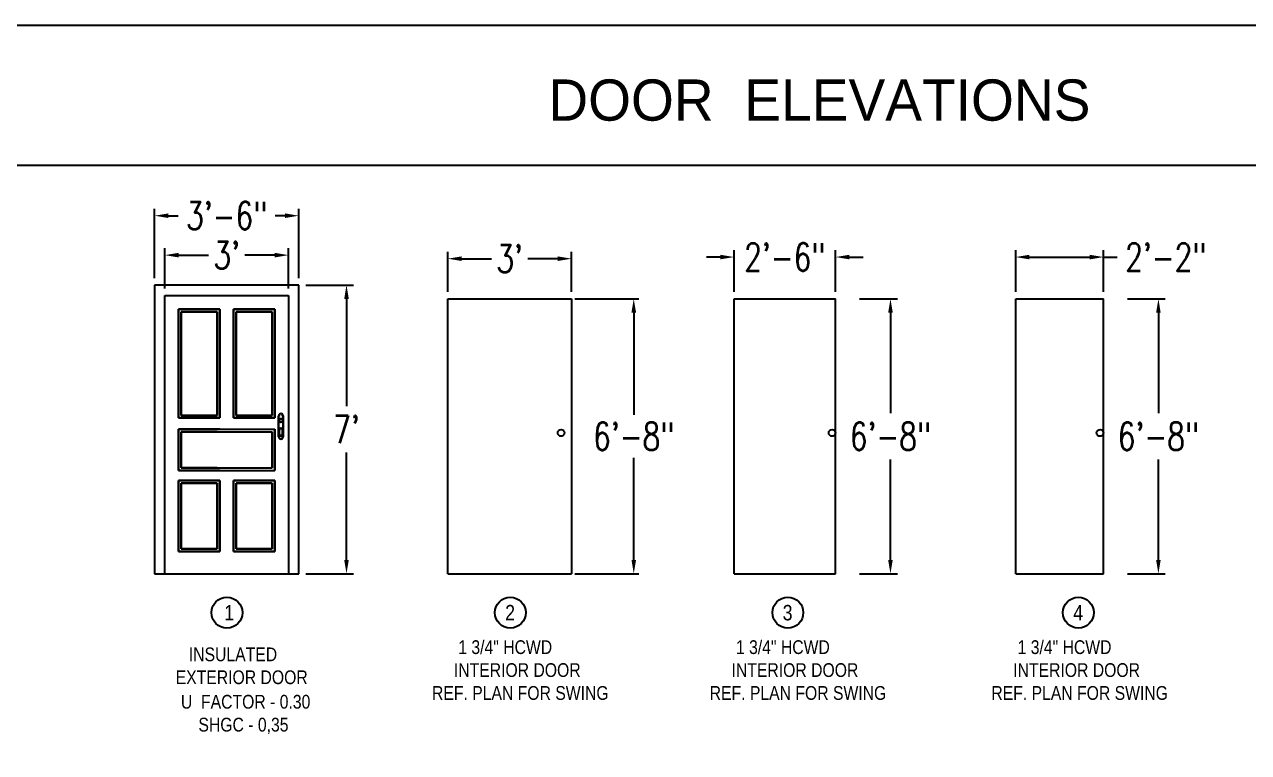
# Model space of a CAD drawing. Header units: inches. Extents: x -1842 to 12195, y -2228 to 2193.
# Drawn here: x 4602 to 4958.3, y 1283 to 1494.9 of the extents above; entities that cross this region are included whole.
import ezdxf

# ---------------------------------------------------------------- set-up
doc = ezdxf.new("R2010")
doc.units = ezdxf.units.IN
doc.header["$LTSCALE"] = 6
doc.header["$MEASUREMENT"] = 0
for name, color, linetype in [('DIMENSIONS', 3, 'Continuous'), ('Title Block', 7, 'Continuous'), ('windows', 4, 'Continuous')]:
    doc.layers.add(name, color=color, linetype=linetype)
doc.styles.add('ARCH', font='romans.shx', dxfattribs={"width": 0.75, "height": 8})
doc.styles.add('ARCHSTYLSHX', font='ARCHSTYL.SHX')
doc.styles.get("Standard").update_dxf_attribs({"font": 'ARIALN.TTF'})
doc.dimstyles.get("Standard").update_dxf_attribs({"dimtxt": 7, "dimasz": 4, "dimexe": 2, "dimexo": 2, "dimgap": 2, "dimtad": 0, "dimtih": 1, "dimtoh": 1, "dimdec": 0, "dimzin": 0, "dimdsep": 46, "dimlunit": 4, "dimtxsty": 'Standard', "dimcen": 0.09, "dimclrd": 3, "dimclre": 3, "dimclrt": 3, "dimadec": 0, "dimazin": 0, "dimtfac": 1, "dimtdec": 0, "dimtofl": 0, "dimtmove": 0, "dimatfit": 3, "dimfxl": 1, "dimtolj": 1, "dimtzin": 0, "dimarcsym": 0})
doc.dimstyles.new('STANDARD$0', dxfattribs={"dimtxt": 6, "dimasz": 3, "dimexe": 4, "dimexo": 24, "dimgap": 0.5, "dimtad": 1, "dimdec": 1, "dimzin": 3, "dimdsep": 46, "dimlunit": 4, "dimtxsty": 'ARCHSTYLSHX', "dimblk1": 'OBLIQUE', "dimblk2": 'OBLIQUE', "dimsah": 1, "dimcen": 0.0625, "dimdle": 4, "dimadec": 0, "dimazin": 0, "dimtfac": 1, "dimtdec": 1, "dimtofl": 0, "dimtmove": 0, "dimatfit": 3, "dimldrblk": 'OBLIQUE', "dimfxl": 1, "dimfrac": 2, "dimtolj": 1, "dimtzin": 0, "dimlwd": 9, "dimlwe": 13, "dimarcsym": 0})

# ---------------------------------------------------------------- blocks, each defined once
blk = doc.blocks.new('*D126')
at = {"layer": 'Defpoints', "color": 0, "transparency": 16777216}
for p in [(4838.1, 1427.18), (4808.54, 1415.02), (4838.1, 1415.02)]:
    blk.add_point(p, dxfattribs=at)
at = {"layer": 'DIMENSIONS', "color": 3, "lineweight": -2, "transparency": 16777216}
for p, q in [((4808.54, 1417.02), (4808.54, 1429.18)), ((4838.1, 1417.02), (4838.1, 1429.18)), ((4804.54, 1427.18), (4800.54, 1427.18)), ((4842.1, 1427.18), (4846.1, 1427.18))]:
    blk.add_line(p, q, dxfattribs=at)
at = {"layer": 'DIMENSIONS', "color": 3, "transparency": 16777216}
for points in [[(4804.54, 1427.84), (4804.54, 1426.51), (4808.54, 1427.18)], [(4842.1, 1427.84), (4842.1, 1426.51), (4838.1, 1427.18)]]:
    blk.add_solid(points, dxfattribs=at)
at = {"layer": 'DIMENSIONS', "color": 3, "transparency": 16777216, "insert": (4823.32, 1427.18), "char_height": 8, "attachment_point": 5, "style": 'ARCH'}
blk.add_mtext('\\A1;2\'-6"', dxfattribs=at)
blk = doc.blocks.new('*D130')
at = {"layer": 'Defpoints', "color": 0, "transparency": 16777216}
for p in [(4639.84, 1439.21), (4639.84, 1419.02), (4681.84, 1419.02)]:
    blk.add_point(p, dxfattribs=at)
at = {"layer": 'DIMENSIONS', "color": 3, "lineweight": -2, "transparency": 16777216}
for p, q in [((4639.84, 1421.02), (4639.84, 1441.21)), ((4681.84, 1421.02), (4681.84, 1441.21)), ((4643.84, 1439.21), (4646.69, 1439.21)), ((4677.84, 1439.21), (4674.98, 1439.21))]:
    blk.add_line(p, q, dxfattribs=at)
at = {"layer": 'DIMENSIONS', "color": 3, "transparency": 16777216}
for points in [[(4643.84, 1439.88), (4643.84, 1438.55), (4639.84, 1439.21)], [(4677.84, 1439.88), (4677.84, 1438.55), (4681.84, 1439.21)]]:
    blk.add_solid(points, dxfattribs=at)
at = {"layer": 'DIMENSIONS', "color": 3, "transparency": 16777216, "insert": (4660.84, 1439.21), "char_height": 8, "attachment_point": 5, "style": 'ARCH'}
blk.add_mtext('\\A1;3\'-6"', dxfattribs=at)
blk = doc.blocks.new('*D131')
at = {"layer": 'Defpoints', "color": 0, "transparency": 16777216}
for p in [(4678.84, 1427.74), (4642.84, 1416.02), (4678.84, 1416.02)]:
    blk.add_point(p, dxfattribs=at)
at = {"layer": 'DIMENSIONS', "color": 3, "lineweight": -2, "transparency": 16777216}
for p, q in [((4642.84, 1418.02), (4642.84, 1429.74)), ((4678.84, 1418.02), (4678.84, 1429.74)), ((4646.84, 1427.74), (4655.55, 1427.74)), ((4674.84, 1427.74), (4666.12, 1427.74))]:
    blk.add_line(p, q, dxfattribs=at)
at = {"layer": 'DIMENSIONS', "color": 3, "transparency": 16777216}
for points in [[(4646.84, 1428.41), (4646.84, 1427.07), (4642.84, 1427.74)], [(4674.84, 1428.41), (4674.84, 1427.07), (4678.84, 1427.74)]]:
    blk.add_solid(points, dxfattribs=at)
at = {"layer": 'DIMENSIONS', "color": 3, "transparency": 16777216, "insert": (4660.84, 1427.74), "char_height": 8, "attachment_point": 5, "style": 'ARCH'}
blk.add_mtext("\\A1;3'", dxfattribs=at)
blk = doc.blocks.new('*D132')
at = {"layer": 'Defpoints', "color": 0, "transparency": 16777216}
for p in [(4681.84, 1419.02), (4681.84, 1335.02), (4695.72, 1335.02)]:
    blk.add_point(p, dxfattribs=at)
at = {"layer": 'DIMENSIONS', "color": 3, "lineweight": -2, "transparency": 16777216}
for p, q in [((4683.84, 1419.02), (4697.72, 1419.02)), ((4695.72, 1415.02), (4695.72, 1383.78)), ((4695.72, 1339.02), (4695.72, 1370.25)), ((4683.84, 1335.02), (4697.72, 1335.02))]:
    blk.add_line(p, q, dxfattribs=at)
at = {"layer": 'DIMENSIONS', "color": 3, "transparency": 16777216}
for points in [[(4695.06, 1415.02), (4696.39, 1415.02), (4695.72, 1419.02)], [(4695.06, 1339.02), (4696.39, 1339.02), (4695.72, 1335.02)]]:
    blk.add_solid(points, dxfattribs=at)
at = {"layer": 'DIMENSIONS', "color": 3, "transparency": 16777216, "insert": (4695.72, 1377.02), "char_height": 8, "attachment_point": 5, "style": 'ARCH'}
blk.add_mtext("\\A1;7'", dxfattribs=at)
blk = doc.blocks.new('*D133')
at = {"layer": 'Defpoints', "color": 0, "transparency": 16777216}
for p in [(4761.2, 1426.7), (4725.2, 1415.02), (4761.2, 1415.02)]:
    blk.add_point(p, dxfattribs=at)
at = {"layer": 'DIMENSIONS', "color": 3, "lineweight": -2, "transparency": 16777216}
for p, q in [((4725.2, 1417.02), (4725.2, 1428.7)), ((4729.2, 1426.7), (4737.91, 1426.7)), ((4757.2, 1426.7), (4748.48, 1426.7)), ((4761.2, 1417.02), (4761.2, 1428.7))]:
    blk.add_line(p, q, dxfattribs=at)
at = {"layer": 'DIMENSIONS', "color": 3, "transparency": 16777216}
for points in [[(4729.2, 1427.37), (4729.2, 1426.04), (4725.2, 1426.7)], [(4757.2, 1427.37), (4757.2, 1426.04), (4761.2, 1426.7)]]:
    blk.add_solid(points, dxfattribs=at)
at = {"layer": 'DIMENSIONS', "color": 3, "transparency": 16777216, "insert": (4743.2, 1426.7), "char_height": 8, "attachment_point": 5, "style": 'ARCH'}
blk.add_mtext("\\A1;3'", dxfattribs=at)
blk = doc.blocks.new('*D127')
at = {"layer": 'Defpoints', "color": 0, "transparency": 16777216}
for p in [(4843.1, 1415.02), (4854.08, 1415.02), (4843.1, 1335.02)]:
    blk.add_point(p, dxfattribs=at)
at = {"layer": 'DIMENSIONS', "color": 3, "lineweight": -2, "transparency": 16777216}
for p, q in [((4845.1, 1415.02), (4856.08, 1415.02)), ((4854.08, 1411.02), (4854.08, 1381.78)), ((4854.08, 1339.02), (4854.08, 1368.25)), ((4845.1, 1335.02), (4856.08, 1335.02))]:
    blk.add_line(p, q, dxfattribs=at)
at = {"layer": 'DIMENSIONS', "color": 3, "transparency": 16777216}
for points in [[(4853.41, 1411.02), (4854.74, 1411.02), (4854.08, 1415.02)], [(4853.41, 1339.02), (4854.74, 1339.02), (4854.08, 1335.02)]]:
    blk.add_solid(points, dxfattribs=at)
at = {"layer": 'DIMENSIONS', "color": 3, "transparency": 16777216, "insert": (4854.08, 1375.02), "char_height": 8, "attachment_point": 5, "style": 'ARCH'}
blk.add_mtext('\\A1;6\'-8"', dxfattribs=at)
blk = doc.blocks.new('*D134')
at = {"layer": 'Defpoints', "color": 0, "transparency": 16777216}
for p in [(4761.2, 1415.02), (4779.35, 1415.02), (4761.2, 1335.02)]:
    blk.add_point(p, dxfattribs=at)
at = {"layer": 'DIMENSIONS', "color": 0, "lineweight": -2, "transparency": 16777216}
for p, q in [((4762.2, 1415.02), (4780.85, 1415.02)), ((4779.35, 1411.02), (4779.35, 1381.28)), ((4779.35, 1339.02), (4779.35, 1368.75)), ((4762.2, 1335.02), (4780.85, 1335.02))]:
    blk.add_line(p, q, dxfattribs=at)
at = {"layer": 'DIMENSIONS', "color": 0, "transparency": 16777216}
for points in [[(4778.68, 1411.02), (4780.02, 1411.02), (4779.35, 1415.02)], [(4778.68, 1339.02), (4780.02, 1339.02), (4779.35, 1335.02)]]:
    blk.add_solid(points, dxfattribs=at)
at = {"layer": 'DIMENSIONS', "color": 0, "transparency": 16777216, "insert": (4779.35, 1375.02), "char_height": 8, "attachment_point": 5, "style": 'ARCH'}
blk.add_mtext('\\A1;6\'-8"', dxfattribs=at)
blk = doc.blocks.new('*D240')
at = {"layer": 'Defpoints', "color": 0, "transparency": 16777216}
for p in [(4916.1, 1427.18), (4890.54, 1415.02), (4916.1, 1415.02)]:
    blk.add_point(p, dxfattribs=at)
at = {"layer": 'DIMENSIONS', "color": 3, "lineweight": -2, "transparency": 16777216}
for p, q in [((4890.54, 1417.02), (4890.54, 1429.18)), ((4916.1, 1417.02), (4916.1, 1429.18)), ((4894.54, 1427.18), (4912.1, 1427.18)), ((4916.1, 1427.18), (4920.1, 1427.18))]:
    blk.add_line(p, q, dxfattribs=at)
at = {"layer": 'DIMENSIONS', "color": 3, "transparency": 16777216}
for points in [[(4894.54, 1427.84), (4894.54, 1426.51), (4890.54, 1427.18)], [(4912.1, 1427.84), (4912.1, 1426.51), (4916.1, 1427.18)]]:
    blk.add_solid(points, dxfattribs=at)
at = {"layer": 'DIMENSIONS', "color": 3, "transparency": 16777216, "insert": (4934.24, 1427.18), "char_height": 8, "attachment_point": 5, "style": 'ARCH'}
blk.add_mtext('\\A1;2\'-2"', dxfattribs=at)
blk = doc.blocks.new('*D241')
at = {"layer": 'Defpoints', "color": 0, "transparency": 16777216}
for p in [(4921.1, 1415.02), (4932.08, 1415.02), (4921.1, 1335.02)]:
    blk.add_point(p, dxfattribs=at)
at = {"layer": 'DIMENSIONS', "color": 3, "lineweight": -2, "transparency": 16777216}
for p, q in [((4923.1, 1415.02), (4934.08, 1415.02)), ((4932.08, 1411.02), (4932.08, 1381.78)), ((4932.08, 1339.02), (4932.08, 1368.25)), ((4923.1, 1335.02), (4934.08, 1335.02))]:
    blk.add_line(p, q, dxfattribs=at)
at = {"layer": 'DIMENSIONS', "color": 3, "transparency": 16777216}
for points in [[(4931.41, 1411.02), (4932.74, 1411.02), (4932.08, 1415.02)], [(4931.41, 1339.02), (4932.74, 1339.02), (4932.08, 1335.02)]]:
    blk.add_solid(points, dxfattribs=at)
at = {"layer": 'DIMENSIONS', "color": 3, "transparency": 16777216, "insert": (4932.08, 1375.02), "char_height": 8, "attachment_point": 5, "style": 'ARCH'}
blk.add_mtext('\\A1;6\'-8"', dxfattribs=at)

msp = doc.modelspace()

# ---------------------------------------------------------------- linework, layer by layer
for p, q in [((3852.3612751, 1453.9378345), (5347.0205098, 1453.9378345)), ((4676.0080929, 1381.0085222), (4675.8296753, 1381.0085222)), ((4675.8296753, 1381.0085222), (4675.8296753, 1374.8193861)), ((4676.1239268, 1380.9035222), (4675.9346753, 1380.9035222)), ((4675.9346753, 1380.9035222), (4675.9346753, 1374.9243861)), ((4677.3199896, 1380.9035222), (4677.1307382, 1380.9035222)), ((4677.4249896, 1381.0085222), (4677.246572, 1381.0085222)), ((4677.3199896, 1374.9243861), (4677.3199896, 1380.9035222)), ((4677.4249896, 1374.8193861), (4677.4249896, 1381.0085222)), ((4675.8296753, 1374.8193861), (4676.0080929, 1374.8193861)), ((4675.9346753, 1374.9243861), (4676.1239267, 1374.9243861)), ((4677.1307382, 1374.9243861), (4677.3199896, 1374.9243861)), ((4677.246572, 1374.8193861), (4677.4249896, 1374.8193861))]:
    msp.add_line(p, q)
msp.add_lwpolyline([(3851.9612751, 1494.6223555, 0.5, 0.5, 0), (5347.0205098, 1494.6223555, 0, 0, 0), (5347.0205098, 368.173134, 0.5, 0.5, 0), (3851.9612751, 368.173134, 0.5, 0.5, 0)], format="xyseb")
for radius in [0.576155, 0.471155]:
    msp.add_circle((4676.6112962, 1379.6457523), radius)
for centre, radius, start, end in [((4676.6273325, 1381.0085222), 0.6192395, 0, 180), ((4676.6273325, 1381.0085222), 0.5142395, 348.218204702, 191.781795298), ((4676.6273325, 1374.8193861), 0.6192395, 180, 0), ((4676.6273325, 1374.8193862), 0.5142395, 168.218215167, 11.781784833)]:
    msp.add_arc(centre, radius, start, end)
msp.add_ellipse((4676.6273325, 1376.2458388), major_axis=(0, 1.2039773), ratio=0.4241634855)
msp.add_open_spline([(4676.6273325, 1377.3448161), (4676.6158665, 1377.3448161), (4676.6043513, 1377.3431255), (4676.5793507, 1377.3353764), (4676.5658566, 1377.3292438), (4676.5368505, 1377.3109463), (4676.5213837, 1377.2987664), (4676.4895294, 1377.2677061), (4676.4731613, 1377.24884), (4676.4246934, 1377.1829759), (4676.3929408, 1377.1264463), (4676.3356422, 1376.9924963), (4676.3100414, 1376.9151315), (4676.2678359, 1376.7458262), (4676.2512114, 1376.6538977), (4676.22846, 1376.4623635), (4676.222328, 1376.3627683), (4676.2210777, 1376.1631482), (4676.2259591, 1376.0631347), (4676.2463179, 1375.8699469), (4676.2617995, 1375.7767833), (4676.3019515, 1375.6042472), (4676.326639, 1375.5248857), (4676.3825287, 1375.3862769), (4676.4137817, 1375.3270739), (4676.4677231, 1375.24868), (4676.4899401, 1375.2227688), (4676.5325469, 1375.183081), (4676.5528335, 1375.1693581), (4676.5849239, 1375.1540113), (4676.5975734, 1375.150167), (4676.6215343, 1375.1463776), (4676.6329195, 1375.1463673), (4676.6568664, 1375.1501087), (4676.6695026, 1375.1539249), (4676.6971066, 1375.1670713), (4676.7120349, 1375.1764535), (4676.7434139, 1375.2019982), (4676.7598283, 1375.218152), (4676.7929482, 1375.2573875), (4676.8096459, 1375.2804544), (4676.8602367, 1375.3618406), (4676.8928512, 1375.4311696), (4676.9493642, 1375.5915373), (4676.9733221, 1375.682535), (4677.009791, 1375.8779563), (4677.0223185, 1375.9823651), (4677.0346731, 1376.1956705), (4677.0345032, 1376.3045507), (4677.0214859, 1376.5176152), (4677.0086352, 1376.6217833), (4676.9715725, 1376.8164953), (4676.9473433, 1376.9070243), (4676.8903888, 1377.0662517), (4676.8576024, 1377.1349068), (4676.8009428, 1377.2246255), (4676.7779807, 1377.253924), (4676.7334273, 1377.2995614), (4676.7119217, 1377.3158297), (4676.6780772, 1377.3343698), (4676.6648423, 1377.3392557), (4676.6438301, 1377.3439254), (4676.6355763, 1377.3448161), (4676.6273325, 1377.3448161)], degree=3, knots=[0, 0, 0, 0, 0.1307226084, 0.1307226084, 0.2614452168, 0.2614452168, 0.3921678252, 0.3921678252, 0.5228904336, 0.5228904336, 0.7811754446, 0.7811754446, 1.0394604557, 1.0394604557, 1.2977454668, 1.2977454668, 1.5560304779, 1.5560304779, 1.8143154889, 1.8143154889, 2.0726005, 2.0726005, 2.3308855111, 2.3308855111, 2.5891705222, 2.5891705222, 2.7653141757, 2.7653141757, 2.9414578292, 2.9414578292, 3.07461159, 3.07461159, 3.2077653507, 3.2077653507, 3.3409191115, 3.3409191115, 3.4740728723, 3.4740728723, 3.607226633, 3.607226633, 3.7403803938, 3.7403803938, 4.0191461104, 4.0191461104, 4.2979118271, 4.2979118271, 4.5766775437, 4.5766775437, 4.8554432603, 4.8554432603, 5.134208977, 5.134208977, 5.4129746936, 5.4129746936, 5.6917404102, 5.6917404102, 5.8733101134, 5.8733101134, 6.0548798165, 6.0548798165, 6.1891984933, 6.1891984933, 6.2831853072, 6.2831853072, 6.2831853072, 6.2831853072])
at = {"layer": 'Title Block'}
for p, q in [((4681.8355545, 1419.0151584), (4639.8355545, 1419.0151584)), ((4639.8355545, 1419.0151584), (4639.8355545, 1335.0151584)), ((4681.8355545, 1335.0151584), (4681.8355545, 1419.0151584)), ((4642.8355545, 1335.0151584), (4642.8355545, 1416.0151584)), ((4642.8355545, 1416.0151584), (4678.8355545, 1416.0151584)), ((4678.8355545, 1416.0151584), (4678.8355545, 1335.0151584)), ((4725.1980146, 1335.0151584), (4725.1980146, 1415.0151584)), ((4725.1980146, 1415.0151584), (4761.1980146, 1415.0151584)), ((4761.1980146, 1415.0151584), (4761.1980146, 1335.0151584)), ((4808.5367713, 1335.0151584), (4808.5367713, 1415.0151584)), ((4808.5367713, 1415.0151584), (4838.097853, 1415.0151584)), ((4838.097853, 1335.0151584), (4838.097853, 1415.0151584)), ((4890.5367713, 1335.0151584), (4890.5367713, 1415.0151584)), ((4890.5367713, 1415.0151584), (4916.097853, 1415.0151584)), ((4916.097853, 1335.0151584), (4916.097853, 1415.0151584)), ((4658.8355545, 1411.9652256), (4646.8355545, 1411.9652256)), ((4646.8355545, 1411.9652256), (4646.8355545, 1380.3570582)), ((4646.8355545, 1411.9652256), (4658.8355545, 1411.9652256)), ((4646.8355545, 1380.3570582), (4646.8355545, 1411.9652256)), ((4647.5855545, 1411.2152256), (4647.5855545, 1381.1070582)), ((4658.0855545, 1411.2152256), (4647.5855545, 1411.2152256)), ((4647.5855545, 1411.2152256), (4658.0855545, 1411.2152256)), ((4647.5855545, 1381.1070582), (4647.5855545, 1411.2152256)), ((4658.0855545, 1411.2152256), (4658.0855545, 1381.1070582)), ((4658.0855545, 1381.1070582), (4658.0855545, 1411.2152256)), ((4658.8355545, 1411.9652256), (4658.8355545, 1380.3570582)), ((4658.8355545, 1380.3570582), (4658.8355545, 1411.9652256)), ((4674.8355545, 1411.9652256), (4662.8355545, 1411.9652256)), ((4662.8355545, 1380.3570582), (4662.8355545, 1411.9652256)), ((4662.8355545, 1411.9652256), (4662.8355545, 1380.3570582)), ((4662.8355545, 1411.9652256), (4674.8355545, 1411.9652256)), ((4663.5855545, 1381.1070582), (4663.5855545, 1411.2152256)), ((4674.0855545, 1411.2152256), (4663.5855545, 1411.2152256)), ((4663.5855545, 1411.2152256), (4674.0855545, 1411.2152256)), ((4663.5855545, 1411.2152256), (4663.5855545, 1381.1070582)), ((4674.0855545, 1381.1070582), (4674.0855545, 1411.2152256)), ((4674.0855545, 1411.2152256), (4674.0855545, 1381.1070582)), ((4674.8355545, 1380.3570582), (4674.8355545, 1411.9652256)), ((4674.8355545, 1411.9652256), (4674.8355545, 1380.3570582)), ((4646.8355545, 1380.3570582), (4658.8355545, 1380.3570582)), ((4658.8355545, 1380.3570582), (4646.8355545, 1380.3570582)), ((4647.5855545, 1381.1070582), (4658.0855545, 1381.1070582)), ((4658.0855545, 1381.1070582), (4647.5855545, 1381.1070582)), ((4662.8355545, 1380.3570582), (4674.8355545, 1380.3570582)), ((4674.8355545, 1380.3570582), (4662.8355545, 1380.3570582)), ((4663.5855545, 1381.1070582), (4674.0855545, 1381.1070582)), ((4674.0855545, 1381.1070582), (4663.5855545, 1381.1070582)), ((4646.8355545, 1377.085617), (4646.8355545, 1365.085617)), ((4658.8355545, 1377.085617), (4646.8355545, 1377.085617)), ((4646.8355545, 1365.085617), (4646.8355545, 1377.085617)), ((4646.8355545, 1377.085617), (4674.8355545, 1377.085617)), ((4658.0855545, 1376.335617), (4647.5855545, 1376.335617)), ((4647.5855545, 1376.335617), (4647.5855545, 1365.835617)), ((4647.5855545, 1365.835617), (4647.5855545, 1376.335617)), ((4647.5855545, 1376.335617), (4674.0855545, 1376.335617)), ((4674.0855545, 1365.835617), (4674.0855545, 1376.335617)), ((4674.0855545, 1376.335617), (4674.0855545, 1365.835617)), ((4674.8355545, 1365.085617), (4674.8355545, 1377.085617)), ((4674.8355545, 1377.085617), (4674.8355545, 1365.085617)), ((4658.8355545, 1365.085617), (4646.8355545, 1365.085617)), ((4646.8355545, 1365.085617), (4674.8355545, 1365.085617)), ((4658.0855545, 1365.835617), (4647.5855545, 1365.835617)), ((4647.5855545, 1365.835617), (4674.0855545, 1365.835617)), ((4658.8355545, 1362.1108623), (4646.8355545, 1362.1108623)), ((4646.8355545, 1362.1108623), (4646.8355545, 1341.4811599)), ((4646.8355545, 1341.4811599), (4646.8355545, 1362.1108623)), ((4646.8355545, 1362.1108623), (4658.8355545, 1362.1108623)), ((4658.0855545, 1361.3608623), (4647.5855545, 1361.3608623)), ((4647.5855545, 1361.3608623), (4647.5855545, 1342.2311599)), ((4647.5855545, 1342.2311599), (4647.5855545, 1361.3608623)), ((4647.5855545, 1361.3608623), (4658.0855545, 1361.3608623)), ((4658.0855545, 1361.3608623), (4658.0855545, 1342.2311599)), ((4658.0855545, 1342.2311599), (4658.0855545, 1361.3608623)), ((4658.8355545, 1362.1108623), (4658.8355545, 1341.4811599)), ((4658.8355545, 1341.4811599), (4658.8355545, 1362.1108623)), ((4674.8355545, 1362.1108623), (4662.8355545, 1362.1108623)), ((4662.8355545, 1341.4811599), (4662.8355545, 1362.1108623)), ((4662.8355545, 1362.1108623), (4662.8355545, 1341.4811599)), ((4662.8355545, 1362.1108623), (4674.8355545, 1362.1108623)), ((4674.0855545, 1361.3608623), (4663.5855545, 1361.3608623)), ((4663.5855545, 1342.2311599), (4663.5855545, 1361.3608623)), ((4663.5855545, 1361.3608623), (4663.5855545, 1342.2311599)), ((4663.5855545, 1361.3608623), (4674.0855545, 1361.3608623)), ((4674.0855545, 1342.2311599), (4674.0855545, 1361.3608623)), ((4674.0855545, 1361.3608623), (4674.0855545, 1342.2311599)), ((4674.8355545, 1341.4811599), (4674.8355545, 1362.1108623)), ((4674.8355545, 1362.1108623), (4674.8355545, 1341.4811599)), ((4658.8355545, 1341.4811599), (4646.8355545, 1341.4811599)), ((4646.8355545, 1341.4811599), (4658.8355545, 1341.4811599)), ((4658.0855545, 1342.2311599), (4647.5855545, 1342.2311599)), ((4647.5855545, 1342.2311599), (4658.0855545, 1342.2311599)), ((4674.8355545, 1341.4811599), (4662.8355545, 1341.4811599)), ((4662.8355545, 1341.4811599), (4674.8355545, 1341.4811599)), ((4674.0855545, 1342.2311599), (4663.5855545, 1342.2311599)), ((4663.5855545, 1342.2311599), (4674.0855545, 1342.2311599)), ((4639.8355545, 1335.0151584), (4681.8355545, 1335.0151584)), ((4725.1980146, 1335.0151584), (4761.1980146, 1335.0151584)), ((4808.5367713, 1335.0151584), (4838.097853, 1335.0151584)), ((4890.5367713, 1335.0151584), (4916.097853, 1335.0151584))]:
    msp.add_line(p, q, dxfattribs=at)
for centre in [(4758.1980146, 1376.0151584), (4837.097853, 1376.0151584), (4915.097853, 1376.0151584)]:
    msp.add_circle(centre, 1, dxfattribs=at)
at = {"layer": 'windows'}
for centre in [(4660.9029165, 1323.6806529), (4743.4036219, 1323.6806529), (4824.2063544, 1323.6806529), (4908.7890494, 1323.6806529)]:
    msp.add_circle(centre, 4.5, dxfattribs=at)

# ---------------------------------------------------------------- texts
at = {"layer": 'Title Block', "insert": (4754.472412, 1478.8776418), "char_height": 12, "width": 241.976734994, "attachment_point": 1}
msp.add_mtext('{\\fBaskerville Old Face|b0|i0|c0|p18;DOOR  ELEVATIONS}', dxfattribs=at)
at = {"layer": 'Title Block', "char_height": 4, "attachment_point": 1}
for s, width, insert in [('\\A1;      1 3/4" HCWD\\P     INTERIOR DOOR\\PREF. PLAN FOR SWING', 139.455001315, (4720.6104454, 1315.6391204)), ('\\A1;      1 3/4" HCWD\\P     INTERIOR DOOR\\PREF. PLAN FOR SWING', 128.363709526, (4801.4473208, 1315.6391204)), ('\\A1;      1 3/4" HCWD\\P     INTERIOR DOOR\\PREF. PLAN FOR SWING', 128.363709526, (4883.4473208, 1315.6391204)), ('\\A1;\\P   INSULATED \\PEXTERIOR DOOR ', 162.737869971, (4645.9934643, 1320.2086696)), ('U  FACTOR - 0.30\\P    SHGC - 0,35', 200.612051485, (4647.5155296, 1299.748054))]:
    msp.add_mtext_dynamic_manual_height_columns(s, width=width, gutter_width=30, heights=[0], dxfattribs=dict(at, insert=insert))
at = {"layer": 'windows', "char_height": 4.5, "attachment_point": 1}
for s, insert in [('1', (4660.1529165, 1325.9306529)), ('2', (4741.9036219, 1325.9306529)), ('3', (4822.7063544, 1325.9306529)), ('4', (4907.2890494, 1325.9306529))]:
    msp.add_mtext_dynamic_manual_height_columns(s, width=3.5, gutter_width=30, heights=[0], dxfattribs=dict(at, insert=insert))

# ---------------------------------------------------------------- dimensions: what is measured, and where the dimension line sits
at = {"layer": 'DIMENSIONS'}
for base, p1, p2, picture, middle in [((4639.8355545, 1439.2131634), (4681.8355545, 1419.0151584), (4639.8355545, 1419.0151584), '*D130', (4660.8355545, 1439.2131634)), ((4678.8355545, 1427.7395104), (4642.8355545, 1416.0151584), (4678.8355545, 1416.0151584), '*D131', (4660.8355545, 1427.7395104)), ((4761.1980146, 1426.7020831), (4725.1980146, 1415.0151584), (4761.1980146, 1415.0151584), '*D133', (4743.1980146, 1426.7020831)), ((4838.097853, 1427.1782985), (4808.5367713, 1415.0151584), (4838.097853, 1415.0151584), '*D126', (4823.3173121, 1427.1782985)), ((4916.097853, 1427.1782985), (4890.5367713, 1415.0151584), (4916.097853, 1415.0151584), '*D240', (4934.2407102, 1427.1782985))]:
    dim = msp.add_linear_dim(base=base, p1=p1, p2=p2, dimstyle='Standard', override={"dimtxsty": 'ARCH', "dimfxl": 2}, dxfattribs=at)
    dim.commit()
    dim.dimension.update_dxf_attribs({"geometry": picture, "text_midpoint": middle})
for base, p1, p2, dimstyle, override, picture, middle in [((4695.7249928, 1335.0151584), (4681.8355545, 1419.0151584), (4681.8355545, 1335.0151584), 'Standard', {"dimtxsty": 'ARCH', "dimfxl": 2}, '*D132', (4695.7249928, 1377.0151584)), ((4779.3499495, 1415.0151584), (4761.1980146, 1335.0151584), (4761.1980146, 1415.0151584), 'STANDARD$0', {"dimasz": 4, "dimexe": 1.5, "dimexo": 1, "dimgap": 1.5, "dimtad": 0, "dimtih": 1, "dimtoh": 1, "dimdec": 0, "dimzin": 0, "dimtxsty": 'ARCH', "dimsah": 0, "dimcen": 1.5, "dimdle": 0, "dimtdec": 0, "dimfxl": 2, "dimfrac": 0, "dimlwd": 65534, "dimlwe": 65534}, '*D134', (4779.3499495, 1375.0151584)), ((4854.0752611, 1415.0151584), (4843.097853, 1335.0151584), (4843.097853, 1415.0151584), 'Standard', {"dimtxsty": 'ARCH', "dimfxl": 2}, '*D127', (4854.0752611, 1375.0151584)), ((4932.0752611, 1415.0151584), (4921.097853, 1335.0151584), (4921.097853, 1415.0151584), 'Standard', {"dimtxsty": 'ARCH', "dimfxl": 2}, '*D241', (4932.0752611, 1375.0151584))]:
    dim = msp.add_linear_dim(base=base, p1=p1, p2=p2, angle=90, dimstyle=dimstyle, override=override, dxfattribs=at)
    dim.commit()
    dim.dimension.update_dxf_attribs({"geometry": picture, "text_midpoint": middle})

doc.saveas('drawing.dxf')
